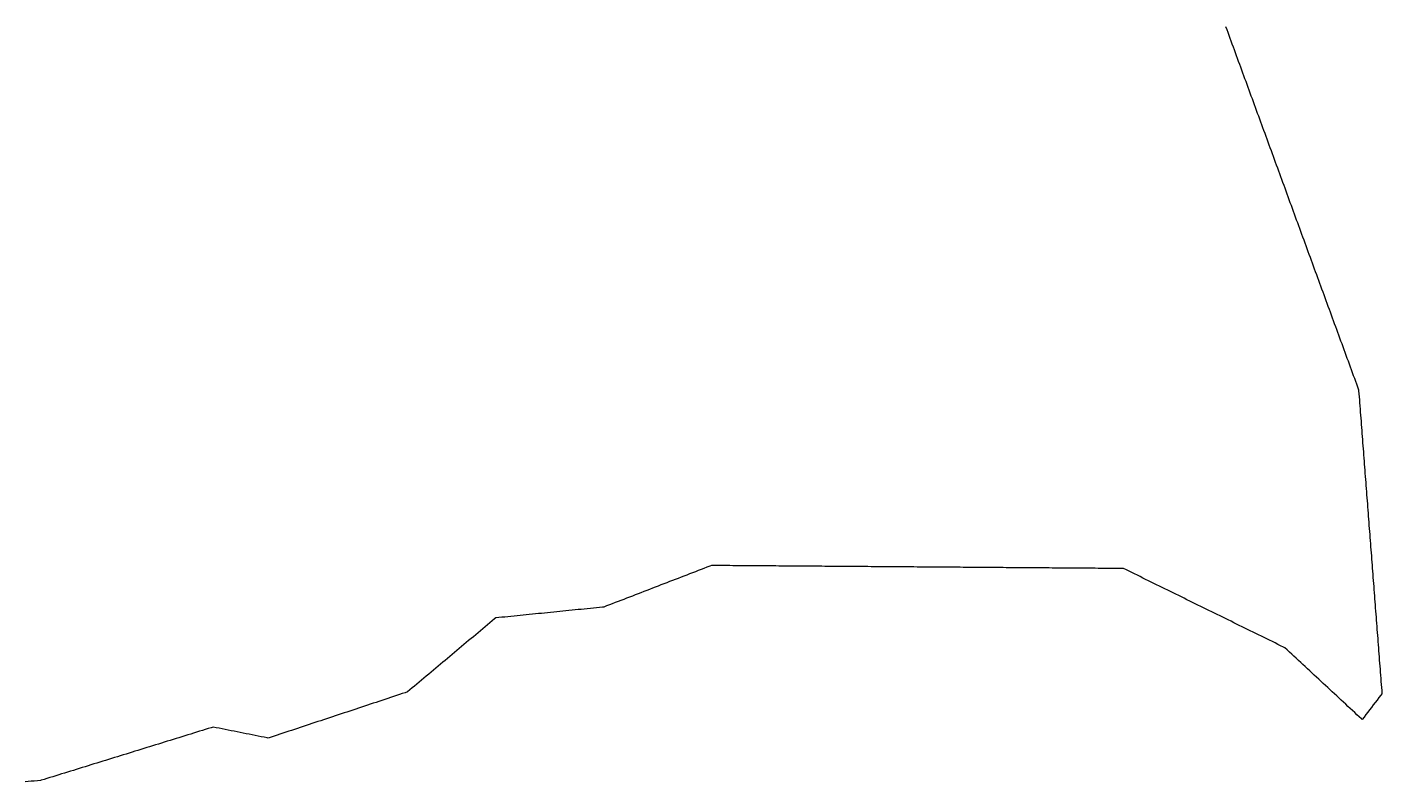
# Model space of a CAD drawing. Header units: millimetres. Extents: x 230 to 3347, y 514 to 5196.
# Drawn here: x 1209.6 to 1650.9, y 927.6 to 1173.5 of the extents above; entities that cross this region are included whole.
import ezdxf

# ---------------------------------------------------------------- set-up
doc = ezdxf.new("R2010")
doc.units = ezdxf.units.MM
doc.layers.add('ALL_ISLANDS', color=7, linetype='Continuous')
doc.layers.add('OUTLINE_ISLAND_01', color=7, linetype='Continuous')

msp = doc.modelspace()

# ---------------------------------------------------------------- linework, layer by layer
at = {"layer": 'ALL_ISLANDS'}
msp.add_lwpolyline([(1600.0227, 1173.6459), (1600.3664, 1172.7068), (1600.7102, 1171.7677), (1601.0539, 1170.8287), (1601.3976, 1169.8896), (1601.7414, 1168.9505), (1602.0851, 1168.0115), (1602.4288, 1167.0724), (1602.7726, 1166.1333), (1603.1163, 1165.1943), (1603.46, 1164.2552), (1603.8038, 1163.3161), (1604.1475, 1162.3771), (1604.4912, 1161.438), (1604.835, 1160.4989), (1605.1787, 1159.5599), (1605.5224, 1158.6208), (1605.8662, 1157.6817), (1606.2099, 1156.7427), (1606.5536, 1155.8036), (1606.8974, 1154.8645), (1607.2411, 1153.9255), (1607.5848, 1152.9864), (1607.9286, 1152.0473), (1608.2723, 1151.1083), (1608.616, 1150.1692), (1608.9598, 1149.2301), (1609.3035, 1148.2911), (1609.6473, 1147.352), (1609.991, 1146.4129), (1610.3347, 1145.4739), (1610.6785, 1144.5348), (1611.0222, 1143.5957), (1611.3659, 1142.6567), (1611.7097, 1141.7176), (1612.0534, 1140.7785), (1612.3971, 1139.8395), (1612.7409, 1138.9004), (1613.0846, 1137.9613), (1613.4283, 1137.0223), (1613.7721, 1136.0832), (1614.1158, 1135.1441), (1614.4595, 1134.2051), (1614.8033, 1133.266), (1615.147, 1132.3269), (1615.4907, 1131.3879), (1615.8345, 1130.4488), (1616.1782, 1129.5097), (1616.5219, 1128.5707), (1616.8657, 1127.6316), (1617.2094, 1126.6925), (1617.5531, 1125.7535), (1617.8969, 1124.8144), (1618.2406, 1123.8753), (1618.5843, 1122.9363), (1618.9281, 1121.9972), (1619.2718, 1121.0581), (1619.6155, 1120.1191), (1619.9593, 1119.18), (1620.303, 1118.2409), (1620.6467, 1117.3019), (1620.9905, 1116.3628), (1621.3342, 1115.4237), (1621.6779, 1114.4847), (1622.0217, 1113.5456), (1622.3654, 1112.6065), (1622.7091, 1111.6675), (1623.0529, 1110.7284), (1623.3966, 1109.7893), (1623.7403, 1108.8503), (1624.0841, 1107.9112), (1624.4278, 1106.9721), (1624.7715, 1106.0331), (1625.1153, 1105.094), (1625.459, 1104.1549), (1625.8027, 1103.2159), (1626.1465, 1102.2768), (1626.4902, 1101.3377), (1626.834, 1100.3986), (1627.1777, 1099.4596), (1627.5214, 1098.5205), (1627.8652, 1097.5814), (1628.2089, 1096.6424), (1628.5526, 1095.7033), (1628.8964, 1094.7642), (1629.2401, 1093.8252), (1629.5838, 1092.8861), (1629.9276, 1091.947), (1630.2713, 1091.008), (1630.615, 1090.0689), (1630.9588, 1089.1298), (1631.3025, 1088.1908), (1631.6462, 1087.2517), (1631.99, 1086.3126), (1632.3337, 1085.3736), (1632.6774, 1084.4345), (1633.0212, 1083.4954), (1633.3649, 1082.5564), (1633.7086, 1081.6173), (1634.0524, 1080.6782), (1634.3961, 1079.7392), (1634.7398, 1078.8001), (1635.0836, 1077.861), (1635.4273, 1076.922), (1635.771, 1075.9829), (1636.1148, 1075.0438), (1636.4585, 1074.1048), (1636.8022, 1073.1657), (1637.146, 1072.2266), (1637.4897, 1071.2876), (1637.8334, 1070.3485), (1638.1772, 1069.4094), (1638.5209, 1068.4704), (1638.8646, 1067.5313), (1639.2084, 1066.5922), (1639.5521, 1065.6532), (1639.8958, 1064.7141), (1640.2396, 1063.775), (1640.5833, 1062.836), (1640.927, 1061.8969), (1641.2708, 1060.9578), (1641.6145, 1060.0188), (1641.9582, 1059.0797), (1642.302, 1058.1406), (1642.6457, 1057.2016), (1642.9895, 1056.2625), (1643.3332, 1055.3234), (1643.3568, 1055.0162), (1643.4333, 1054.0192), (1643.5098, 1053.0221), (1643.5863, 1052.025), (1643.6628, 1051.028), (1643.7393, 1050.0309), (1643.8158, 1049.0338), (1643.8923, 1048.0368), (1643.9688, 1047.0397), (1644.0453, 1046.0426), (1644.1218, 1045.0455), (1644.1983, 1044.0485), (1644.2749, 1043.0514), (1644.3514, 1042.0543), (1644.4279, 1041.0573), (1644.5044, 1040.0602), (1644.5809, 1039.0631), (1644.6574, 1038.0661), (1644.7339, 1037.069), (1644.8104, 1036.0719), (1644.8869, 1035.0749), (1644.9634, 1034.0778), (1645.0399, 1033.0807), (1645.1164, 1032.0836), (1645.193, 1031.0866), (1645.2695, 1030.0895), (1645.346, 1029.0924), (1645.4225, 1028.0954), (1645.499, 1027.0983), (1645.5755, 1026.1012), (1645.652, 1025.1042), (1645.7285, 1024.1071), (1645.805, 1023.11), (1645.8815, 1022.113), (1645.958, 1021.1159), (1646.0345, 1020.1188), (1646.111, 1019.1218), (1646.1876, 1018.1247), (1646.2641, 1017.1276), (1646.3406, 1016.1305), (1646.4171, 1015.1335), (1646.4936, 1014.1364), (1646.5701, 1013.1393), (1646.6466, 1012.1423), (1646.7231, 1011.1452), (1646.7996, 1010.1481), (1646.8761, 1009.1511), (1646.9526, 1008.154), (1647.0291, 1007.1569), (1647.1057, 1006.1599), (1647.1822, 1005.1628), (1647.2587, 1004.1657), (1647.3352, 1003.1686), (1647.4117, 1002.1716), (1647.4882, 1001.1745), (1647.5647, 1000.1774), (1647.6412, 999.1804), (1647.7177, 998.1833), (1647.7942, 997.1862), (1647.8707, 996.1892), (1647.9472, 995.1921), (1648.0238, 994.195), (1648.1003, 993.198), (1648.1768, 992.2009), (1648.2533, 991.2038), (1648.3298, 990.2068), (1648.4063, 989.2097), (1648.4828, 988.2126), (1648.5593, 987.2155), (1648.6358, 986.2185), (1648.7123, 985.2214), (1648.7888, 984.2243), (1648.8653, 983.2273), (1648.9418, 982.2302), (1649.0184, 981.2331), (1649.0949, 980.2361), (1649.1714, 979.239), (1649.2479, 978.2419), (1649.3244, 977.2449), (1649.4009, 976.2478), (1649.4774, 975.2507), (1649.5539, 974.2536), (1649.6304, 973.2566), (1649.7069, 972.2595), (1649.7834, 971.2624), (1649.8599, 970.2654), (1649.9365, 969.2683), (1650.013, 968.2712), (1650.0895, 967.2742), (1650.166, 966.2771), (1650.2425, 965.28), (1650.319, 964.283), (1650.3955, 963.2859), (1650.472, 962.2888), (1650.5485, 961.2918), (1650.625, 960.2947), (1650.7015, 959.2976), (1650.778, 958.3005), (1650.8546, 957.3035), (1650.9311, 956.3064), (1650.5661, 955.8293), (1649.9586, 955.0349), (1649.3511, 954.2406), (1648.7436, 953.4463), (1648.1361, 952.652), (1647.5286, 951.8577), (1646.9211, 951.0634), (1646.3136, 950.2691), (1645.7061, 949.4747), (1645.0986, 948.6804), (1644.4911, 947.8861), (1644.2604, 948.1005), (1643.5278, 948.7812), (1642.7953, 949.4619), (1642.0628, 950.1426), (1641.3302, 950.8233), (1640.5977, 951.504), (1639.8651, 952.1848), (1639.1326, 952.8655), (1638.4, 953.5462), (1637.6675, 954.2269), (1636.9349, 954.9076), (1636.2024, 955.5883), (1635.4698, 956.2691), (1634.7373, 956.9498), (1634.0047, 957.6305), (1633.2722, 958.3112), (1632.5396, 958.9919), (1631.8071, 959.6726), (1631.0745, 960.3534), (1630.342, 961.0341), (1629.6094, 961.7148), (1628.8769, 962.3955), (1628.1444, 963.0762), (1627.4118, 963.7569), (1626.6793, 964.4377), (1625.9467, 965.1184), (1625.2142, 965.7991), (1624.4816, 966.4798), (1623.7491, 967.1605), (1623.0165, 967.8412), (1622.284, 968.5219), (1621.5514, 969.2027), (1620.8189, 969.8834), (1620.0863, 970.5641), (1619.3538, 971.2448), (1618.8315, 971.5015), (1617.934, 971.9425), (1617.0365, 972.3836), (1616.139, 972.8246), (1615.2416, 973.2657), (1614.3441, 973.7067), (1613.4466, 974.1477), (1612.5491, 974.5888), (1611.6516, 975.0298), (1610.7541, 975.4709), (1609.8566, 975.9119), (1608.9592, 976.353), (1608.0617, 976.794), (1607.1642, 977.2351), (1606.2667, 977.6761), (1605.3692, 978.1171), (1604.4717, 978.5582), (1603.5742, 978.9992), (1602.6768, 979.4403), (1601.7793, 979.8813), (1600.8818, 980.3224), (1599.9843, 980.7634), (1599.0868, 981.2045), (1598.1893, 981.6455), (1597.2918, 982.0865), (1596.3944, 982.5276), (1595.4969, 982.9686), (1594.5994, 983.4097), (1593.7019, 983.8507), (1592.8044, 984.2918), (1591.9069, 984.7328), (1591.0095, 985.1739), (1590.112, 985.6149), (1589.2145, 986.0559), (1588.317, 986.497), (1587.4195, 986.938), (1586.522, 987.3791), (1585.6245, 987.8201), (1584.7271, 988.2612), (1583.8296, 988.7022), (1582.9321, 989.1433), (1582.0346, 989.5843), (1581.1371, 990.0253), (1580.2396, 990.4664), (1579.3421, 990.9074), (1578.4447, 991.3485), (1577.5472, 991.7895), (1576.6497, 992.2306), (1575.7522, 992.6716), (1574.8547, 993.1127), (1573.9572, 993.5537), (1573.0597, 993.9947), (1572.1623, 994.4358), (1571.2648, 994.8768), (1570.3673, 995.3179), (1569.4698, 995.7589), (1568.5723, 996.2), (1567.6748, 996.641), (1566.7773, 997.0821), (1566.4902, 997.0842), (1565.4903, 997.0915), (1564.4903, 997.0988), (1563.4903, 997.1061), (1562.4904, 997.1135), (1561.4904, 997.1208), (1560.4904, 997.1281), (1559.4904, 997.1354), (1558.4905, 997.1427), (1557.4905, 997.1501), (1556.4905, 997.1574), (1555.4905, 997.1647), (1554.4906, 997.172), (1553.4906, 997.1794), (1552.4906, 997.1867), (1551.4906, 997.194), (1550.4907, 997.2013), (1549.4907, 997.2087), (1548.4907, 997.216), (1547.4908, 997.2233), (1546.4908, 997.2306), (1545.4908, 997.2379), (1544.4908, 997.2453), (1543.4909, 997.2526), (1542.4909, 997.2599), (1541.4909, 997.2672), (1540.4909, 997.2746), (1539.491, 997.2819), (1538.491, 997.2892), (1537.491, 997.2965), (1536.491, 997.3039), (1535.4911, 997.3112), (1534.4911, 997.3185), (1533.4911, 997.3258), (1532.4912, 997.3332), (1531.4912, 997.3405), (1530.4912, 997.3478), (1529.4912, 997.3551), (1528.4913, 997.3624), (1527.4913, 997.3698), (1526.4913, 997.3771), (1525.4913, 997.3844), (1524.4914, 997.3917), (1523.4914, 997.3991), (1522.4914, 997.4064), (1521.4915, 997.4137), (1520.4915, 997.421), (1519.4915, 997.4284), (1518.4915, 997.4357), (1517.4916, 997.443), (1516.4916, 997.4503), (1515.4916, 997.4577), (1514.4916, 997.465), (1513.4917, 997.4723), (1512.4917, 997.4796), (1511.4917, 997.4869), (1510.4917, 997.4943), (1509.4918, 997.5016), (1508.4918, 997.5089), (1507.4918, 997.5162), (1506.4919, 997.5236), (1505.4919, 997.5309), (1504.4919, 997.5382), (1503.4919, 997.5455), (1502.492, 997.5529), (1501.492, 997.5602), (1500.492, 997.5675), (1499.492, 997.5748), (1498.4921, 997.5821), (1497.4921, 997.5895), (1496.4921, 997.5968), (1495.4921, 997.6041), (1494.4922, 997.6114), (1493.4922, 997.6188), (1492.4922, 997.6261), (1491.4923, 997.6334), (1490.4923, 997.6407), (1489.4923, 997.6481), (1488.4923, 997.6554), (1487.4924, 997.6627), (1486.4924, 997.67), (1485.4924, 997.6774), (1484.4924, 997.6847), (1483.4925, 997.692), (1482.4925, 997.6993), (1481.4925, 997.7066), (1480.4926, 997.714), (1479.4926, 997.7213), (1478.4926, 997.7286), (1477.4926, 997.7359), (1476.4927, 997.7433), (1475.4927, 997.7506), (1474.4927, 997.7579), (1473.4927, 997.7652), (1472.4928, 997.7726), (1471.4928, 997.7799), (1470.4928, 997.7872), (1469.4928, 997.7945), (1468.4929, 997.8019), (1467.4929, 997.8092), (1466.4929, 997.8165), (1465.493, 997.8238), (1464.493, 997.8311), (1463.493, 997.8385), (1462.493, 997.8458), (1461.4931, 997.8531), (1460.4931, 997.8604), (1459.4931, 997.8678), (1458.4931, 997.8751), (1457.4932, 997.8824), (1456.4932, 997.8897), (1455.4932, 997.8971), (1454.4932, 997.9044), (1453.4933, 997.9117), (1452.4933, 997.919), (1451.4933, 997.9264), (1450.4934, 997.9337), (1449.4934, 997.941), (1448.4934, 997.9483), (1447.4934, 997.9556), (1446.4935, 997.963), (1445.4935, 997.9703), (1444.4935, 997.9776), (1443.4935, 997.9849), (1442.4936, 997.9923), (1441.4936, 997.9996), (1440.4936, 998.0069), (1439.4936, 998.0142), (1438.4937, 998.0216), (1437.4937, 998.0289), (1436.4937, 998.0362), (1435.4938, 998.0435), (1434.4938, 998.0508), (1433.4938, 998.0582), (1432.4938, 998.0655), (1431.9296, 997.8477), (1430.9967, 997.4875), (1430.0638, 997.1273), (1429.1309, 996.7672), (1428.198, 996.407), (1427.2651, 996.0468), (1426.3322, 995.6867), (1425.3994, 995.3265), (1424.4665, 994.9664), (1423.5336, 994.6062), (1422.6007, 994.246), (1421.6678, 993.8859), (1420.7349, 993.5257), (1419.802, 993.1656), (1418.8691, 992.8054), (1417.9362, 992.4452), (1417.0033, 992.0851), (1416.0705, 991.7249), (1415.1376, 991.3647), (1414.2047, 991.0046), (1413.2718, 990.6444), (1412.3389, 990.2843), (1411.406, 989.9241), (1410.4731, 989.5639), (1409.5402, 989.2038), (1408.6073, 988.8436), (1407.6744, 988.4835), (1406.7416, 988.1233), (1405.8087, 987.7631), (1404.8758, 987.403), (1403.9429, 987.0428), (1403.01, 986.6827), (1402.0771, 986.3225), (1401.1442, 985.9623), (1400.2113, 985.6022), (1399.2784, 985.242), (1398.3455, 984.8818), (1397.4127, 984.5217), (1397.044, 984.4846), (1396.049, 984.3847), (1395.054, 984.2847), (1394.059, 984.1847), (1393.064, 984.0848), (1392.069, 983.9848), (1391.0741, 983.8848), (1390.0791, 983.7849), (1389.0841, 983.6849), (1388.0891, 983.5849), (1387.0941, 983.485), (1386.0991, 983.385), (1385.1041, 983.285), (1384.1091, 983.1851), (1383.1141, 983.0851), (1382.1191, 982.9851), (1381.1241, 982.8852), (1380.1292, 982.7852), (1379.1342, 982.6852), (1378.1392, 982.5853), (1377.1442, 982.4853), (1376.1492, 982.3853), (1375.1542, 982.2853), (1374.1592, 982.1854), (1373.1642, 982.0854), (1372.1692, 981.9854), (1371.1742, 981.8855), (1370.1792, 981.7855), (1369.1843, 981.6855), (1368.1893, 981.5856), (1367.1943, 981.4856), (1366.1993, 981.3856), (1365.2043, 981.2857), (1364.2093, 981.1857), (1363.2143, 981.0857), (1362.2193, 980.9858), (1361.8377, 980.6656), (1361.0717, 980.0228), (1360.3056, 979.38), (1359.5396, 978.7372), (1358.7735, 978.0945), (1358.0075, 977.4517), (1357.2414, 976.8089), (1356.4754, 976.1661), (1355.7093, 975.5234), (1354.9433, 974.8806), (1354.1772, 974.2378), (1353.4111, 973.595), (1352.6451, 972.9522), (1351.879, 972.3095), (1351.113, 971.6667), (1350.3469, 971.0239), (1349.5809, 970.3811), (1348.8148, 969.7383), (1348.0488, 969.0956), (1347.2827, 968.4528), (1346.5167, 967.81), (1345.7506, 967.1672), (1344.9846, 966.5245), (1344.2185, 965.8817), (1343.4525, 965.2389), (1342.6864, 964.5961), (1341.9204, 963.9533), (1341.1543, 963.3106), (1340.3883, 962.6678), (1339.6222, 962.025), (1338.8561, 961.3822), (1338.0901, 960.7395), (1337.324, 960.0967), (1336.558, 959.4539), (1335.7919, 958.8111), (1335.0259, 958.1683), (1334.2598, 957.5256), (1333.4938, 956.8828), (1332.7434, 956.6341), (1331.7942, 956.3195), (1330.845, 956.0049), (1329.8958, 955.6902), (1328.9466, 955.3756), (1327.9973, 955.061), (1327.0481, 954.7464), (1326.0989, 954.4318), (1325.1497, 954.1172), (1324.2005, 953.8025), (1323.2512, 953.4879), (1322.302, 953.1733), (1321.3528, 952.8587), (1320.4036, 952.5441), (1319.4544, 952.2294), (1318.5052, 951.9148), (1317.5559, 951.6002), (1316.6067, 951.2856), (1315.6575, 950.971), (1314.7083, 950.6564), (1313.7591, 950.3417), (1312.8098, 950.0271), (1311.8606, 949.7125), (1310.9114, 949.3979), (1309.9622, 949.0833), (1309.013, 948.7687), (1308.0637, 948.454), (1307.1145, 948.1394), (1306.1653, 947.8248), (1305.2161, 947.5102), (1304.2669, 947.1956), (1303.3177, 946.881), (1302.3684, 946.5663), (1301.4192, 946.2517), (1300.47, 945.9371), (1299.5208, 945.6225), (1298.5716, 945.3079), (1297.6223, 944.9933), (1296.6731, 944.6786), (1295.7239, 944.364), (1294.7747, 944.0494), (1293.8255, 943.7348), (1292.8762, 943.4202), (1291.927, 943.1056), (1290.9778, 942.7909), (1290.0286, 942.4763), (1289.0794, 942.1617), (1288.1302, 941.8471), (1287.8232, 941.9083), (1286.8425, 942.1039), (1285.8618, 942.2994), (1284.8811, 942.495), (1283.9005, 942.6906), (1282.9198, 942.8861), (1281.9391, 943.0817), (1280.9584, 943.2773), (1279.9777, 943.4728), (1278.997, 943.6684), (1278.0163, 943.864), (1277.0356, 944.0595), (1276.0549, 944.2551), (1275.0742, 944.4507), (1274.0936, 944.6462), (1273.1129, 944.8418), (1272.1322, 945.0374), (1271.1515, 945.2329), (1270.1708, 945.4285), (1269.5365, 945.2322), (1268.5812, 944.9365), (1267.626, 944.6408), (1266.6707, 944.3451), (1265.7154, 944.0494), (1264.7601, 943.7538), (1263.8048, 943.4581), (1262.8495, 943.1624), (1261.8942, 942.8667), (1260.939, 942.571), (1259.9837, 942.2753), (1259.0284, 941.9796), (1258.0731, 941.6839), (1257.1178, 941.3883), (1256.1625, 941.0926), (1255.2073, 940.7969), (1254.252, 940.5012), (1253.2967, 940.2055), (1252.3414, 939.9098), (1251.3861, 939.6141), (1250.4308, 939.3185), (1249.4755, 939.0228), (1248.5203, 938.7271), (1247.565, 938.4314), (1246.6097, 938.1357), (1245.6544, 937.84), (1244.6991, 937.5443), (1243.7438, 937.2486), (1242.7886, 936.953), (1241.8333, 936.6573), (1240.878, 936.3616), (1239.9227, 936.0659), (1238.9674, 935.7702), (1238.0121, 935.4745), (1237.0568, 935.1788), (1236.1016, 934.8832), (1235.1463, 934.5875), (1234.191, 934.2918), (1233.2357, 933.9961), (1232.2804, 933.7004), (1231.3251, 933.4047), (1230.3698, 933.109), (1229.4146, 932.8133), (1228.4593, 932.5177), (1227.504, 932.222), (1226.5487, 931.9263), (1225.5934, 931.6306), (1224.6381, 931.3349), (1223.6829, 931.0392), (1222.7276, 930.7435), (1221.7723, 930.4478), (1220.817, 930.1522), (1219.8617, 929.8565), (1218.9064, 929.5608), (1217.9511, 929.2651), (1216.9959, 928.9694), (1216.0406, 928.6737), (1215.0853, 928.378), (1214.13, 928.0824), (1213.8913, 928.0589), (1212.8961, 927.9612), (1211.9009, 927.8635), (1210.9056, 927.7658), (1209.9104, 927.6681), (1208.9152, 927.5704)], dxfattribs=at)
at = {"layer": 'OUTLINE_ISLAND_01'}
msp.add_lwpolyline([(1600.0227, 1173.6459), (1600.3664, 1172.7068), (1600.7102, 1171.7677), (1601.0539, 1170.8287), (1601.3976, 1169.8896), (1601.7414, 1168.9505), (1602.0851, 1168.0115), (1602.4288, 1167.0724), (1602.7726, 1166.1333), (1603.1163, 1165.1943), (1603.46, 1164.2552), (1603.8038, 1163.3161), (1604.1475, 1162.3771), (1604.4912, 1161.438), (1604.835, 1160.4989), (1605.1787, 1159.5599), (1605.5224, 1158.6208), (1605.8662, 1157.6817), (1606.2099, 1156.7427), (1606.5536, 1155.8036), (1606.8974, 1154.8645), (1607.2411, 1153.9255), (1607.5848, 1152.9864), (1607.9286, 1152.0473), (1608.2723, 1151.1083), (1608.616, 1150.1692), (1608.9598, 1149.2301), (1609.3035, 1148.2911), (1609.6473, 1147.352), (1609.991, 1146.4129), (1610.3347, 1145.4739), (1610.6785, 1144.5348), (1611.0222, 1143.5957), (1611.3659, 1142.6567), (1611.7097, 1141.7176), (1612.0534, 1140.7785), (1612.3971, 1139.8395), (1612.7409, 1138.9004), (1613.0846, 1137.9613), (1613.4283, 1137.0223), (1613.7721, 1136.0832), (1614.1158, 1135.1441), (1614.4595, 1134.2051), (1614.8033, 1133.266), (1615.147, 1132.3269), (1615.4907, 1131.3879), (1615.8345, 1130.4488), (1616.1782, 1129.5097), (1616.5219, 1128.5707), (1616.8657, 1127.6316), (1617.2094, 1126.6925), (1617.5531, 1125.7535), (1617.8969, 1124.8144), (1618.2406, 1123.8753), (1618.5843, 1122.9363), (1618.9281, 1121.9972), (1619.2718, 1121.0581), (1619.6155, 1120.1191), (1619.9593, 1119.18), (1620.303, 1118.2409), (1620.6467, 1117.3019), (1620.9905, 1116.3628), (1621.3342, 1115.4237), (1621.6779, 1114.4847), (1622.0217, 1113.5456), (1622.3654, 1112.6065), (1622.7091, 1111.6675), (1623.0529, 1110.7284), (1623.3966, 1109.7893), (1623.7403, 1108.8503), (1624.0841, 1107.9112), (1624.4278, 1106.9721), (1624.7715, 1106.0331), (1625.1153, 1105.094), (1625.459, 1104.1549), (1625.8027, 1103.2159), (1626.1465, 1102.2768), (1626.4902, 1101.3377), (1626.834, 1100.3986), (1627.1777, 1099.4596), (1627.5214, 1098.5205), (1627.8652, 1097.5814), (1628.2089, 1096.6424), (1628.5526, 1095.7033), (1628.8964, 1094.7642), (1629.2401, 1093.8252), (1629.5838, 1092.8861), (1629.9276, 1091.947), (1630.2713, 1091.008), (1630.615, 1090.0689), (1630.9588, 1089.1298), (1631.3025, 1088.1908), (1631.6462, 1087.2517), (1631.99, 1086.3126), (1632.3337, 1085.3736), (1632.6774, 1084.4345), (1633.0212, 1083.4954), (1633.3649, 1082.5564), (1633.7086, 1081.6173), (1634.0524, 1080.6782), (1634.3961, 1079.7392), (1634.7398, 1078.8001), (1635.0836, 1077.861), (1635.4273, 1076.922), (1635.771, 1075.9829), (1636.1148, 1075.0438), (1636.4585, 1074.1048), (1636.8022, 1073.1657), (1637.146, 1072.2266), (1637.4897, 1071.2876), (1637.8334, 1070.3485), (1638.1772, 1069.4094), (1638.5209, 1068.4704), (1638.8646, 1067.5313), (1639.2084, 1066.5922), (1639.5521, 1065.6532), (1639.8958, 1064.7141), (1640.2396, 1063.775), (1640.5833, 1062.836), (1640.927, 1061.8969), (1641.2708, 1060.9578), (1641.6145, 1060.0188), (1641.9582, 1059.0797), (1642.302, 1058.1406), (1642.6457, 1057.2016), (1642.9895, 1056.2625), (1643.3332, 1055.3234), (1643.3568, 1055.0162), (1643.4333, 1054.0192), (1643.5098, 1053.0221), (1643.5863, 1052.025), (1643.6628, 1051.028), (1643.7393, 1050.0309), (1643.8158, 1049.0338), (1643.8923, 1048.0368), (1643.9688, 1047.0397), (1644.0453, 1046.0426), (1644.1218, 1045.0455), (1644.1983, 1044.0485), (1644.2749, 1043.0514), (1644.3514, 1042.0543), (1644.4279, 1041.0573), (1644.5044, 1040.0602), (1644.5809, 1039.0631), (1644.6574, 1038.0661), (1644.7339, 1037.069), (1644.8104, 1036.0719), (1644.8869, 1035.0749), (1644.9634, 1034.0778), (1645.0399, 1033.0807), (1645.1164, 1032.0836), (1645.193, 1031.0866), (1645.2695, 1030.0895), (1645.346, 1029.0924), (1645.4225, 1028.0954), (1645.499, 1027.0983), (1645.5755, 1026.1012), (1645.652, 1025.1042), (1645.7285, 1024.1071), (1645.805, 1023.11), (1645.8815, 1022.113), (1645.958, 1021.1159), (1646.0345, 1020.1188), (1646.111, 1019.1218), (1646.1876, 1018.1247), (1646.2641, 1017.1276), (1646.3406, 1016.1305), (1646.4171, 1015.1335), (1646.4936, 1014.1364), (1646.5701, 1013.1393), (1646.6466, 1012.1423), (1646.7231, 1011.1452), (1646.7996, 1010.1481), (1646.8761, 1009.1511), (1646.9526, 1008.154), (1647.0291, 1007.1569), (1647.1057, 1006.1599), (1647.1822, 1005.1628), (1647.2587, 1004.1657), (1647.3352, 1003.1686), (1647.4117, 1002.1716), (1647.4882, 1001.1745), (1647.5647, 1000.1774), (1647.6412, 999.1804), (1647.7177, 998.1833), (1647.7942, 997.1862), (1647.8707, 996.1892), (1647.9472, 995.1921), (1648.0238, 994.195), (1648.1003, 993.198), (1648.1768, 992.2009), (1648.2533, 991.2038), (1648.3298, 990.2068), (1648.4063, 989.2097), (1648.4828, 988.2126), (1648.5593, 987.2155), (1648.6358, 986.2185), (1648.7123, 985.2214), (1648.7888, 984.2243), (1648.8653, 983.2273), (1648.9418, 982.2302), (1649.0184, 981.2331), (1649.0949, 980.2361), (1649.1714, 979.239), (1649.2479, 978.2419), (1649.3244, 977.2449), (1649.4009, 976.2478), (1649.4774, 975.2507), (1649.5539, 974.2536), (1649.6304, 973.2566), (1649.7069, 972.2595), (1649.7834, 971.2624), (1649.8599, 970.2654), (1649.9365, 969.2683), (1650.013, 968.2712), (1650.0895, 967.2742), (1650.166, 966.2771), (1650.2425, 965.28), (1650.319, 964.283), (1650.3955, 963.2859), (1650.472, 962.2888), (1650.5485, 961.2918), (1650.625, 960.2947), (1650.7015, 959.2976), (1650.778, 958.3005), (1650.8546, 957.3035), (1650.9311, 956.3064), (1650.5661, 955.8293), (1649.9586, 955.0349), (1649.3511, 954.2406), (1648.7436, 953.4463), (1648.1361, 952.652), (1647.5286, 951.8577), (1646.9211, 951.0634), (1646.3136, 950.2691), (1645.7061, 949.4747), (1645.0986, 948.6804), (1644.4911, 947.8861), (1644.2604, 948.1005), (1643.5278, 948.7812), (1642.7953, 949.4619), (1642.0628, 950.1426), (1641.3302, 950.8233), (1640.5977, 951.504), (1639.8651, 952.1848), (1639.1326, 952.8655), (1638.4, 953.5462), (1637.6675, 954.2269), (1636.9349, 954.9076), (1636.2024, 955.5883), (1635.4698, 956.2691), (1634.7373, 956.9498), (1634.0047, 957.6305), (1633.2722, 958.3112), (1632.5396, 958.9919), (1631.8071, 959.6726), (1631.0745, 960.3534), (1630.342, 961.0341), (1629.6094, 961.7148), (1628.8769, 962.3955), (1628.1444, 963.0762), (1627.4118, 963.7569), (1626.6793, 964.4377), (1625.9467, 965.1184), (1625.2142, 965.7991), (1624.4816, 966.4798), (1623.7491, 967.1605), (1623.0165, 967.8412), (1622.284, 968.5219), (1621.5514, 969.2027), (1620.8189, 969.8834), (1620.0863, 970.5641), (1619.3538, 971.2448), (1618.8315, 971.5015), (1617.934, 971.9425), (1617.0365, 972.3836), (1616.139, 972.8246), (1615.2416, 973.2657), (1614.3441, 973.7067), (1613.4466, 974.1477), (1612.5491, 974.5888), (1611.6516, 975.0298), (1610.7541, 975.4709), (1609.8566, 975.9119), (1608.9592, 976.353), (1608.0617, 976.794), (1607.1642, 977.2351), (1606.2667, 977.6761), (1605.3692, 978.1171), (1604.4717, 978.5582), (1603.5742, 978.9992), (1602.6768, 979.4403), (1601.7793, 979.8813), (1600.8818, 980.3224), (1599.9843, 980.7634), (1599.0868, 981.2045), (1598.1893, 981.6455), (1597.2918, 982.0865), (1596.3944, 982.5276), (1595.4969, 982.9686), (1594.5994, 983.4097), (1593.7019, 983.8507), (1592.8044, 984.2918), (1591.9069, 984.7328), (1591.0095, 985.1739), (1590.112, 985.6149), (1589.2145, 986.0559), (1588.317, 986.497), (1587.4195, 986.938), (1586.522, 987.3791), (1585.6245, 987.8201), (1584.7271, 988.2612), (1583.8296, 988.7022), (1582.9321, 989.1433), (1582.0346, 989.5843), (1581.1371, 990.0253), (1580.2396, 990.4664), (1579.3421, 990.9074), (1578.4447, 991.3485), (1577.5472, 991.7895), (1576.6497, 992.2306), (1575.7522, 992.6716), (1574.8547, 993.1127), (1573.9572, 993.5537), (1573.0597, 993.9947), (1572.1623, 994.4358), (1571.2648, 994.8768), (1570.3673, 995.3179), (1569.4698, 995.7589), (1568.5723, 996.2), (1567.6748, 996.641), (1566.7773, 997.0821), (1566.4902, 997.0842), (1565.4903, 997.0915), (1564.4903, 997.0988), (1563.4903, 997.1061), (1562.4904, 997.1135), (1561.4904, 997.1208), (1560.4904, 997.1281), (1559.4904, 997.1354), (1558.4905, 997.1427), (1557.4905, 997.1501), (1556.4905, 997.1574), (1555.4905, 997.1647), (1554.4906, 997.172), (1553.4906, 997.1794), (1552.4906, 997.1867), (1551.4906, 997.194), (1550.4907, 997.2013), (1549.4907, 997.2087), (1548.4907, 997.216), (1547.4908, 997.2233), (1546.4908, 997.2306), (1545.4908, 997.2379), (1544.4908, 997.2453), (1543.4909, 997.2526), (1542.4909, 997.2599), (1541.4909, 997.2672), (1540.4909, 997.2746), (1539.491, 997.2819), (1538.491, 997.2892), (1537.491, 997.2965), (1536.491, 997.3039), (1535.4911, 997.3112), (1534.4911, 997.3185), (1533.4911, 997.3258), (1532.4912, 997.3332), (1531.4912, 997.3405), (1530.4912, 997.3478), (1529.4912, 997.3551), (1528.4913, 997.3624), (1527.4913, 997.3698), (1526.4913, 997.3771), (1525.4913, 997.3844), (1524.4914, 997.3917), (1523.4914, 997.3991), (1522.4914, 997.4064), (1521.4915, 997.4137), (1520.4915, 997.421), (1519.4915, 997.4284), (1518.4915, 997.4357), (1517.4916, 997.443), (1516.4916, 997.4503), (1515.4916, 997.4577), (1514.4916, 997.465), (1513.4917, 997.4723), (1512.4917, 997.4796), (1511.4917, 997.4869), (1510.4917, 997.4943), (1509.4918, 997.5016), (1508.4918, 997.5089), (1507.4918, 997.5162), (1506.4919, 997.5236), (1505.4919, 997.5309), (1504.4919, 997.5382), (1503.4919, 997.5455), (1502.492, 997.5529), (1501.492, 997.5602), (1500.492, 997.5675), (1499.492, 997.5748), (1498.4921, 997.5821), (1497.4921, 997.5895), (1496.4921, 997.5968), (1495.4921, 997.6041), (1494.4922, 997.6114), (1493.4922, 997.6188), (1492.4922, 997.6261), (1491.4923, 997.6334), (1490.4923, 997.6407), (1489.4923, 997.6481), (1488.4923, 997.6554), (1487.4924, 997.6627), (1486.4924, 997.67), (1485.4924, 997.6774), (1484.4924, 997.6847), (1483.4925, 997.692), (1482.4925, 997.6993), (1481.4925, 997.7066), (1480.4926, 997.714), (1479.4926, 997.7213), (1478.4926, 997.7286), (1477.4926, 997.7359), (1476.4927, 997.7433), (1475.4927, 997.7506), (1474.4927, 997.7579), (1473.4927, 997.7652), (1472.4928, 997.7726), (1471.4928, 997.7799), (1470.4928, 997.7872), (1469.4928, 997.7945), (1468.4929, 997.8019), (1467.4929, 997.8092), (1466.4929, 997.8165), (1465.493, 997.8238), (1464.493, 997.8311), (1463.493, 997.8385), (1462.493, 997.8458), (1461.4931, 997.8531), (1460.4931, 997.8604), (1459.4931, 997.8678), (1458.4931, 997.8751), (1457.4932, 997.8824), (1456.4932, 997.8897), (1455.4932, 997.8971), (1454.4932, 997.9044), (1453.4933, 997.9117), (1452.4933, 997.919), (1451.4933, 997.9264), (1450.4934, 997.9337), (1449.4934, 997.941), (1448.4934, 997.9483), (1447.4934, 997.9556), (1446.4935, 997.963), (1445.4935, 997.9703), (1444.4935, 997.9776), (1443.4935, 997.9849), (1442.4936, 997.9923), (1441.4936, 997.9996), (1440.4936, 998.0069), (1439.4936, 998.0142), (1438.4937, 998.0216), (1437.4937, 998.0289), (1436.4937, 998.0362), (1435.4938, 998.0435), (1434.4938, 998.0508), (1433.4938, 998.0582), (1432.4938, 998.0655), (1431.9296, 997.8477), (1430.9967, 997.4875), (1430.0638, 997.1273), (1429.1309, 996.7672), (1428.198, 996.407), (1427.2651, 996.0468), (1426.3322, 995.6867), (1425.3994, 995.3265), (1424.4665, 994.9664), (1423.5336, 994.6062), (1422.6007, 994.246), (1421.6678, 993.8859), (1420.7349, 993.5257), (1419.802, 993.1656), (1418.8691, 992.8054), (1417.9362, 992.4452), (1417.0033, 992.0851), (1416.0705, 991.7249), (1415.1376, 991.3647), (1414.2047, 991.0046), (1413.2718, 990.6444), (1412.3389, 990.2843), (1411.406, 989.9241), (1410.4731, 989.5639), (1409.5402, 989.2038), (1408.6073, 988.8436), (1407.6744, 988.4835), (1406.7416, 988.1233), (1405.8087, 987.7631), (1404.8758, 987.403), (1403.9429, 987.0428), (1403.01, 986.6827), (1402.0771, 986.3225), (1401.1442, 985.9623), (1400.2113, 985.6022), (1399.2784, 985.242), (1398.3455, 984.8818), (1397.4127, 984.5217), (1397.044, 984.4846), (1396.049, 984.3847), (1395.054, 984.2847), (1394.059, 984.1847), (1393.064, 984.0848), (1392.069, 983.9848), (1391.0741, 983.8848), (1390.0791, 983.7849), (1389.0841, 983.6849), (1388.0891, 983.5849), (1387.0941, 983.485), (1386.0991, 983.385), (1385.1041, 983.285), (1384.1091, 983.1851), (1383.1141, 983.0851), (1382.1191, 982.9851), (1381.1241, 982.8852), (1380.1292, 982.7852), (1379.1342, 982.6852), (1378.1392, 982.5853), (1377.1442, 982.4853), (1376.1492, 982.3853), (1375.1542, 982.2853), (1374.1592, 982.1854), (1373.1642, 982.0854), (1372.1692, 981.9854), (1371.1742, 981.8855), (1370.1792, 981.7855), (1369.1843, 981.6855), (1368.1893, 981.5856), (1367.1943, 981.4856), (1366.1993, 981.3856), (1365.2043, 981.2857), (1364.2093, 981.1857), (1363.2143, 981.0857), (1362.2193, 980.9858), (1361.8377, 980.6656), (1361.0717, 980.0228), (1360.3056, 979.38), (1359.5396, 978.7372), (1358.7735, 978.0945), (1358.0075, 977.4517), (1357.2414, 976.8089), (1356.4754, 976.1661), (1355.7093, 975.5234), (1354.9433, 974.8806), (1354.1772, 974.2378), (1353.4111, 973.595), (1352.6451, 972.9522), (1351.879, 972.3095), (1351.113, 971.6667), (1350.3469, 971.0239), (1349.5809, 970.3811), (1348.8148, 969.7383), (1348.0488, 969.0956), (1347.2827, 968.4528), (1346.5167, 967.81), (1345.7506, 967.1672), (1344.9846, 966.5245), (1344.2185, 965.8817), (1343.4525, 965.2389), (1342.6864, 964.5961), (1341.9204, 963.9533), (1341.1543, 963.3106), (1340.3883, 962.6678), (1339.6222, 962.025), (1338.8561, 961.3822), (1338.0901, 960.7395), (1337.324, 960.0967), (1336.558, 959.4539), (1335.7919, 958.8111), (1335.0259, 958.1683), (1334.2598, 957.5256), (1333.4938, 956.8828), (1332.7434, 956.6341), (1331.7942, 956.3195), (1330.845, 956.0049), (1329.8958, 955.6902), (1328.9466, 955.3756), (1327.9973, 955.061), (1327.0481, 954.7464), (1326.0989, 954.4318), (1325.1497, 954.1172), (1324.2005, 953.8025), (1323.2512, 953.4879), (1322.302, 953.1733), (1321.3528, 952.8587), (1320.4036, 952.5441), (1319.4544, 952.2294), (1318.5052, 951.9148), (1317.5559, 951.6002), (1316.6067, 951.2856), (1315.6575, 950.971), (1314.7083, 950.6564), (1313.7591, 950.3417), (1312.8098, 950.0271), (1311.8606, 949.7125), (1310.9114, 949.3979), (1309.9622, 949.0833), (1309.013, 948.7687), (1308.0637, 948.454), (1307.1145, 948.1394), (1306.1653, 947.8248), (1305.2161, 947.5102), (1304.2669, 947.1956), (1303.3177, 946.881), (1302.3684, 946.5663), (1301.4192, 946.2517), (1300.47, 945.9371), (1299.5208, 945.6225), (1298.5716, 945.3079), (1297.6223, 944.9933), (1296.6731, 944.6786), (1295.7239, 944.364), (1294.7747, 944.0494), (1293.8255, 943.7348), (1292.8762, 943.4202), (1291.927, 943.1056), (1290.9778, 942.7909), (1290.0286, 942.4763), (1289.0794, 942.1617), (1288.1302, 941.8471), (1287.8232, 941.9083), (1286.8425, 942.1039), (1285.8618, 942.2994), (1284.8811, 942.495), (1283.9005, 942.6906), (1282.9198, 942.8861), (1281.9391, 943.0817), (1280.9584, 943.2773), (1279.9777, 943.4728), (1278.997, 943.6684), (1278.0163, 943.864), (1277.0356, 944.0595), (1276.0549, 944.2551), (1275.0742, 944.4507), (1274.0936, 944.6462), (1273.1129, 944.8418), (1272.1322, 945.0374), (1271.1515, 945.2329), (1270.1708, 945.4285), (1269.5365, 945.2322), (1268.5812, 944.9365), (1267.626, 944.6408), (1266.6707, 944.3451), (1265.7154, 944.0494), (1264.7601, 943.7538), (1263.8048, 943.4581), (1262.8495, 943.1624), (1261.8942, 942.8667), (1260.939, 942.571), (1259.9837, 942.2753), (1259.0284, 941.9796), (1258.0731, 941.6839), (1257.1178, 941.3883), (1256.1625, 941.0926), (1255.2073, 940.7969), (1254.252, 940.5012), (1253.2967, 940.2055), (1252.3414, 939.9098), (1251.3861, 939.6141), (1250.4308, 939.3185), (1249.4755, 939.0228), (1248.5203, 938.7271), (1247.565, 938.4314), (1246.6097, 938.1357), (1245.6544, 937.84), (1244.6991, 937.5443), (1243.7438, 937.2486), (1242.7886, 936.953), (1241.8333, 936.6573), (1240.878, 936.3616), (1239.9227, 936.0659), (1238.9674, 935.7702), (1238.0121, 935.4745), (1237.0568, 935.1788), (1236.1016, 934.8832), (1235.1463, 934.5875), (1234.191, 934.2918), (1233.2357, 933.9961), (1232.2804, 933.7004), (1231.3251, 933.4047), (1230.3698, 933.109), (1229.4146, 932.8133), (1228.4593, 932.5177), (1227.504, 932.222), (1226.5487, 931.9263), (1225.5934, 931.6306), (1224.6381, 931.3349), (1223.6829, 931.0392), (1222.7276, 930.7435), (1221.7723, 930.4478), (1220.817, 930.1522), (1219.8617, 929.8565), (1218.9064, 929.5608), (1217.9511, 929.2651), (1216.9959, 928.9694), (1216.0406, 928.6737), (1215.0853, 928.378), (1214.13, 928.0824), (1213.8913, 928.0589), (1212.8961, 927.9612), (1211.9009, 927.8635), (1210.9056, 927.7658), (1209.9104, 927.6681), (1208.9152, 927.5704)], dxfattribs=at)

doc.saveas('drawing.dxf')
